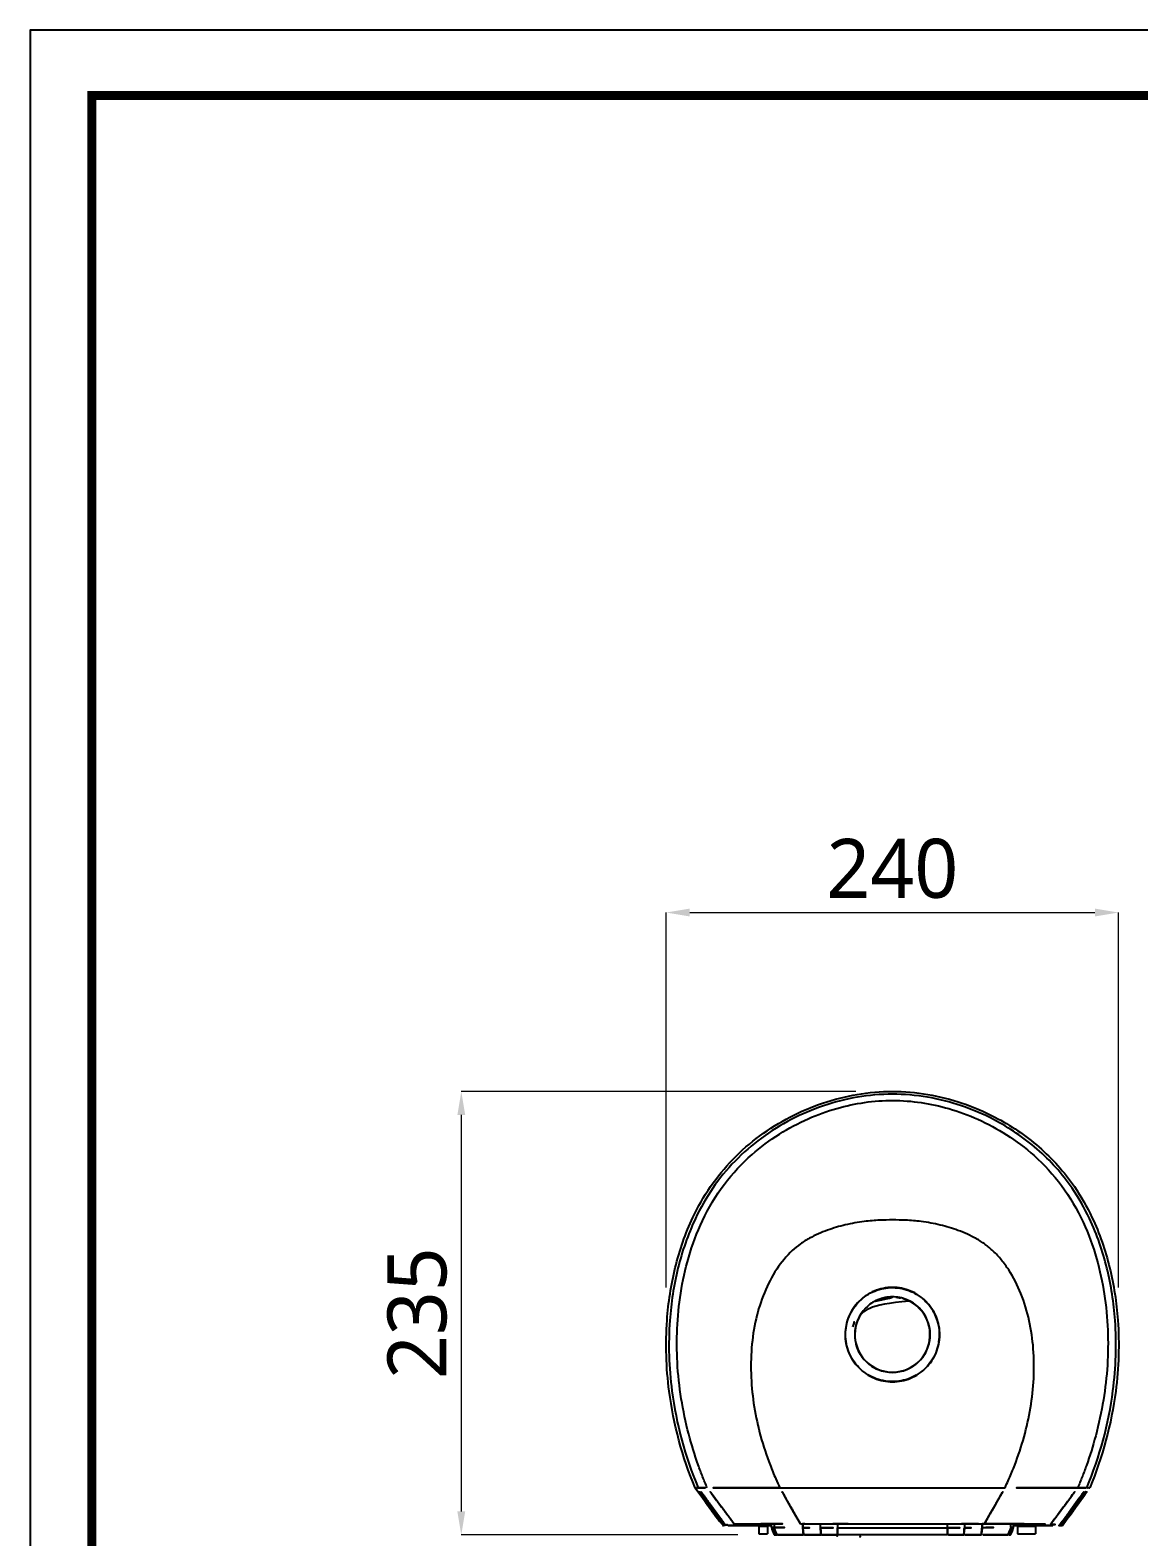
# Model space of a CAD drawing. Extents: x 16296660632 to 16296681399, y -37409619871 to -37409615168.
# Drawn here: x 16296680748 to 16296680935.9, y -37409615423.7 to -37409615168.3 of the extents above; entities that cross this region are included whole.
import ezdxf

# ---------------------------------------------------------------- set-up
doc = ezdxf.new("R2010")
doc.units = 0
doc.header["$LTSCALE"] = 10
doc.header["$MEASUREMENT"] = 0
doc.header["$PDMODE"] = 3
doc.header["$PDSIZE"] = -10
doc.layers.get('0').update_dxf_attribs({"linetype": 'CONTINUOUS'})
doc.layers.get('DEFPOINTS').update_dxf_attribs({"linetype": 'CONTINUOUS'})
doc.layers.add('1', color=7, linetype='CONTINUOUS')
doc.styles.add('Daelim Dimension', font='')
doc.styles.get('Daelim Dimension').set_extended_font_data('NanumGothic')
doc.dimstyles.new('DEFAULT', dxfattribs={"dimscale": 2, "dimtxt": 2, "dimasz": 2, "dimexe": 0, "dimexo": 2, "dimgap": 1, "dimtad": 1, "dimdec": 1, "dimzin": 9, "dimdsep": 46, "dimtxsty": 'Daelim Dimension', "dimcen": 0.5, "dimclrd": 252, "dimclre": 252, "dimclrt": 3, "dimadec": 1, "dimazin": 0, "dimtfac": 1, "dimtdec": 1, "dimtix": 1, "dimtmove": 0, "dimatfit": 3, "dimfxl": 1, "dimtolj": 1, "dimtzin": 1, "dimlwd": 9, "dimlwe": 9, "dimarcsym": 0})

# ---------------------------------------------------------------- blocks, each defined once
blk = doc.blocks.new('*D4')
at = {"color": 5, "lineweight": 9, "transparency": 16777216}
for p, q in [((16296680887.94805, -37409615348.208008), (16296680821.09045, -37409615348.208008)), ((16296680821.09045, -37409615352.208008), (16296680821.09045, -37409615419.407997)), ((16296680867.948, -37409615423.407997), (16296680821.09045, -37409615423.407997))]:
    blk.add_line(p, q, dxfattribs=at)
at = {"color": 5, "transparency": 16777216}
for points in [[(16296680820.42379, -37409615352.208008), (16296680821.75712, -37409615352.208008), (16296680821.09045, -37409615348.208008)], [(16296680820.42379, -37409615419.407997), (16296680821.75712, -37409615419.407997), (16296680821.09045, -37409615423.407997)]]:
    blk.add_solid(points, dxfattribs=at)
at = {"layer": 'DEFPOINTS', "color": 0, "transparency": 16777216}
for p in [(16296680891.94805, -37409615348.208008), (16296680821.09045, -37409615423.407997), (16296680871.948, -37409615423.407997)]:
    blk.add_point(p, dxfattribs=at)
at = {"color": 7, "transparency": 16777216, "insert": (16296680813.63982, -37409615385.808006), "char_height": 10, "attachment_point": 5, "rotation": 90, "style": 'Daelim Dimension'}
blk.add_mtext('\\A1;235', dxfattribs=at)
blk = doc.blocks.new('*D0')
at = {"color": 5, "lineweight": 9, "transparency": 16777216}
for p, q in [((16296680855.807119, -37409615381.441559), (16296680855.807119, -37409615317.887466)), ((16296680859.807119, -37409615317.887466), (16296680928.46911, -37409615317.887466)), ((16296680932.46911, -37409615381.441559), (16296680932.46911, -37409615317.887466))]:
    blk.add_line(p, q, dxfattribs=at)
at = {"color": 5, "transparency": 16777216}
for points in [[(16296680859.807119, -37409615317.22081), (16296680859.807119, -37409615318.554138), (16296680855.807119, -37409615317.887466)], [(16296680928.46911, -37409615317.22081), (16296680928.46911, -37409615318.554138), (16296680932.46911, -37409615317.887466)]]:
    blk.add_solid(points, dxfattribs=at)
at = {"layer": 'DEFPOINTS', "color": 0, "transparency": 16777216}
for p in [(16296680932.46911, -37409615317.887466), (16296680855.807119, -37409615385.441559), (16296680932.46911, -37409615385.441559)]:
    blk.add_point(p, dxfattribs=at)
at = {"color": 7, "transparency": 16777216, "insert": (16296680894.138121, -37409615310.465439), "char_height": 10, "attachment_point": 5, "style": 'Daelim Dimension'}
blk.add_mtext('\\A1;240', dxfattribs=at)

msp = doc.modelspace()

# ---------------------------------------------------------------- linework, layer by layer
at = {"ltscale": 0.5}
msp.add_lwpolyline([(16296680748.02704, -37409615645.297203), (16296681399.02704, -37409615645.297203), (16296681399.02704, -37409615168.297203), (16296680748.02704, -37409615168.297203)], close=True, dxfattribs=at)
at = {"color": 5, "linetype": 'ByBlock', "lineweight": 200, "const_width": 1.5}
msp.add_lwpolyline([(16296680758.49523, -37409615624.872482), (16296681388.49523, -37409615624.872482), (16296681388.49523, -37409615179.372482), (16296680758.49523, -37409615179.372482)], close=True, dxfattribs=at)
at = {"layer": '1', "color": 7, "linetype": 'Continuous'}
for p, q in [((16296680886.28475, -37409615388.176979), (16296680886.253071, -37409615388.176979)), ((16296680902.04948, -37409615388.176979), (16296680902.01763, -37409615388.176979)), ((16296680886.252081, -37409615390.704063), (16296680886.28392, -37409615390.704063)), ((16296680901.969561, -37409615390.433418), (16296680901.981979, -37409615390.433418)), ((16296680902.01552, -37409615390.72052), (16296680902.015551, -37409615390.72052)), ((16296680892.871, -37409615397.190468), (16296680892.871, -37409615397.337379)), ((16296680892.887461, -37409615397.307617), (16296680892.887461, -37409615397.339287)), ((16296680895.414539, -37409615397.338577), (16296680895.414539, -37409615397.306717)), ((16296680895.431, -37409615397.336487), (16296680895.431, -37409615397.191406)), ((16296680866.886999, -37409615421.808006), (16296680866.886999, -37409615421.778687)), ((16296680866.951, -37409615421.808006), (16296680866.951, -37409615421.743698)), ((16296680866.951, -37409615421.808006), (16296680866.951, -37409615421.743713)), ((16296680866.951, -37409615421.808006), (16296680871.526979, -37409615421.808006)), ((16296680871.52696, -37409615421.808006), (16296680866.951, -37409615421.808006)), ((16296680868.77529, -37409615421.589073), (16296680872.934999, -37409615421.589073)), ((16296680870.679001, -37409615421.673813), (16296680873.67098, -37409615421.673813)), ((16296680870.679001, -37409615421.715057), (16296680870.679001, -37409615421.673813)), ((16296680871.527031, -37409615421.715057), (16296680870.679001, -37409615421.715057)), ((16296680870.679001, -37409615421.721512), (16296680871.527031, -37409615421.721512)), ((16296680870.679001, -37409615421.762756), (16296680870.679001, -37409615421.721512)), ((16296680871.527031, -37409615421.762756), (16296680870.679001, -37409615421.762756)), ((16296680870.711, -37409615421.712013), (16296680870.711, -37409615421.673813)), ((16296680870.711, -37409615421.712013), (16296680873.670971, -37409615421.712013)), ((16296680871.527, -37409615421.712013), (16296680871.527, -37409615421.926987)), ((16296680871.527, -37409615421.926987), (16296680872.966999, -37409615421.926987)), ((16296680871.527, -37409615421.926987), (16296680871.527, -37409615423.195343)), ((16296680871.527, -37409615423.195343), (16296680872.966999, -37409615423.195343)), ((16296680872.966921, -37409615421.808006), (16296680873.670971, -37409615421.808006)), ((16296680873.670879, -37409615421.808006), (16296680872.966961, -37409615421.808006)), ((16296680873.67098, -37409615421.715057), (16296680872.96699, -37409615421.715057)), ((16296680872.96699, -37409615421.721512), (16296680873.67098, -37409615421.721512)), ((16296680873.67098, -37409615421.762756), (16296680872.96699, -37409615421.762756)), ((16296680872.966999, -37409615421.712013), (16296680872.966999, -37409615421.926987)), ((16296680872.966999, -37409615421.926987), (16296680872.966999, -37409615423.195343)), ((16296680873.575001, -37409615421.585159), (16296680873.575001, -37409615421.546227)), ((16296680873.671, -37409615422.128014), (16296680873.671, -37409615421.545807)), ((16296680873.672239, -37409615422.13131), (16296680873.671, -37409615422.128014)), ((16296680874.0898, -37409615421.544113), (16296680874.0898, -37409615422.162338)), ((16296680881.959721, -37409615422.169167), (16296680881.959721, -37409615421.527603)), ((16296680884.8298, -37409615421.525833), (16296680884.8298, -37409615422.169853)), ((16296680884.8298, -37409615422.169853), (16296680903.4722, -37409615422.169853)), ((16296680886.62068, -37409615421.525543), (16296680901.681431, -37409615421.525543)), ((16296680903.4722, -37409615422.169853), (16296680903.4722, -37409615421.525833)), ((16296680906.342279, -37409615421.527603), (16296680906.342279, -37409615422.169167)), ((16296680914.2122, -37409615422.162354), (16296680914.2122, -37409615421.544144)), ((16296680914.631001, -37409615422.128014), (16296680914.629869, -37409615422.131027)), ((16296680914.631001, -37409615421.545807), (16296680914.631001, -37409615422.128014)), ((16296680914.63102, -37409615421.712013), (16296680919.239, -37409615421.712013)), ((16296680914.63102, -37409615421.808006), (16296680915.367029, -37409615421.808006)), ((16296680914.631069, -37409615421.673813), (16296680919.287001, -37409615421.673813)), ((16296680915.367041, -37409615421.715057), (16296680914.631069, -37409615421.715057)), ((16296680915.367081, -37409615421.808006), (16296680914.631121, -37409615421.808006)), ((16296680914.726999, -37409615421.546227), (16296680914.726999, -37409615421.585159)), ((16296680915.367001, -37409615421.589073), (16296680919.526711, -37409615421.589073)), ((16296680915.367001, -37409615421.712013), (16296680915.367001, -37409615421.926987)), ((16296680915.367001, -37409615421.926987), (16296680915.367001, -37409615423.195343)), ((16296680915.367001, -37409615421.926987), (16296680918.375, -37409615421.926987)), ((16296680915.367001, -37409615423.195343), (16296680918.375, -37409615423.195343)), ((16296680921.351, -37409615421.808006), (16296680918.37488, -37409615421.808006)), ((16296680919.287001, -37409615421.715057), (16296680918.37496, -37409615421.715057)), ((16296680918.375, -37409615421.712013), (16296680918.375, -37409615421.926987)), ((16296680918.375, -37409615421.808006), (16296680921.351, -37409615421.808006)), ((16296680918.375, -37409615421.926987), (16296680918.375, -37409615423.195343)), ((16296680919.239, -37409615421.712013), (16296680919.239, -37409615421.673813)), ((16296680919.287001, -37409615421.673813), (16296680919.287001, -37409615421.715057)), ((16296680919.47938, -37409615421.589043), (16296680919.47938, -37409615421.619263)), ((16296680921.351, -37409615421.808006), (16296680921.351, -37409615421.743698)), ((16296680921.351, -37409615421.808006), (16296680921.351, -37409615421.743713)), ((16296680921.415001, -37409615421.778687), (16296680921.415001, -37409615421.808006)), ((16296680903.4722, -37409615423.407997), (16296680884.8298, -37409615423.407997))]:
    msp.add_line(p, q, dxfattribs=at)
at = {"layer": '1', "color": 7, "linetype": 'Continuous', "extrusion": (1.22461e-16, 0, -1)}
msp.add_arc((-16296680894.150999, -37409615389.440521, 0.000002), 6.816, 10.966287, 30.40214619, dxfattribs=at)
at = {"layer": '1', "color": 7, "linetype": 'Continuous'}
for centre, start, end in [((16296680885.031429, -37409615423.407997), 180, 270), ((16296680888.55057, -37409615423.407997), 270, 0)]:
    msp.add_arc(centre, 0.32, start, end, dxfattribs=at)
for centre, major_axis, start_param, end_param in [((16296681122.951, -37409615421.778687), (256.064, 0), 3.0200741069, 3.1415926536), ((16296680871.111, -37409615421.575394), (1.44, 0), 4.7123889804, 10.9955742876), ((16296680872.934999, -37409615421.585159), (0.64, 0), 4.7123889804, 6.2831853072), ((16296680886.62068, -37409615421.721024), (32, 0), 1.5707963268, 1.7822205752), ((16296680901.681431, -37409615421.721024), (32, 0), 1.3593079691, 1.5707963268), ((16296680915.367001, -37409615421.585159), (0.64, 0), 3.1415926536, 4.7123889804), ((16296680917.191, -37409615421.575394), (1.44, 0), 4.7123889804, 10.9955742876), ((16296680665.351, -37409615421.808006), (256, 0), 0, 0.1209954486), ((16296680665.351, -37409615421.778687), (256.064, 0), 0, 0.1215185468)]:
    msp.add_ellipse(centre, major_axis=major_axis, ratio=0.0061087284, start_param=start_param, end_param=end_param, dxfattribs=at)
for points, degree, knots in [([(16296680860.703489, -37409615415.407997), (16296680858.54117, -37409615410.167503), (16296680855.988291, -37409615400.739326), (16296680855.568939, -37409615387.98555), (16296680857.077511, -37409615378.024239), (16296680859.70266, -37409615370.389999), (16296680863.181339, -37409615364.253502), (16296680867.01495, -37409615359.579338), (16296680871.58935, -37409615355.625076), (16296680876.717991, -37409615352.433479), (16296680882.271919, -37409615350.056633), (16296680888.12994, -37409615348.560242), (16296680894.150869, -37409615348.031837), (16296680900.17351, -37409615348.560448), (16296680906.02985, -37409615350.056557), (16296680911.12093, -37409615352.23526), (16296680915.440571, -37409615354.810539), (16296680919.032209, -37409615357.564377), (16296680922.2651, -37409615360.73349), (16296680925.368839, -37409615364.692993), (16296680928.599859, -37409615370.389961), (16296680931.224279, -37409615378.024719), (16296680932.73313, -37409615387.985313), (16296680932.313669, -37409615400.739403), (16296680929.76083, -37409615410.167503), (16296680927.598511, -37409615415.407997)], 3, [0, 0, 0, 0, 0.0952137703, 0.1626781216, 0.213276385, 0.2638746485, 0.2976068242, 0.3313389998, 0.3650711755, 0.3988033511, 0.4325355268, 0.4662677024, 0.4999998781, 0.5337320537, 0.5674642293, 0.601196405, 0.6264955367, 0.6517946685, 0.6770938002, 0.7023929319, 0.7361251076, 0.7867233711, 0.8373216345, 0.9047859858, 1, 1, 1, 1]), ([(16296680927.09059, -37409615415.407997), (16296680929.277491, -37409615410.151428), (16296680931.843929, -37409615400.728981), (16296680932.26182, -37409615388.009933), (16296680930.76531, -37409615378.1343), (16296680928.16741, -37409615370.579201), (16296680924.975651, -37409615364.952599), (16296680921.91503, -37409615361.04808), (16296680918.724211, -37409615357.920036), (16296680915.176809, -37409615355.200027), (16296680910.90873, -37409615352.655457), (16296680905.87808, -37409615350.502602), (16296680900.09314, -37409615349.024986), (16296680894.150869, -37409615348.503571), (16296680888.210291, -37409615349.024803), (16296680882.4237, -37409615350.502663), (16296680876.93568, -37409615352.851341), (16296680871.86837, -37409615356.004791), (16296680867.35149, -37409615359.909843), (16296680863.571409, -37409615364.518707), (16296680860.135151, -37409615370.57917), (16296680857.536449, -37409615378.133881), (16296680856.040251, -37409615388.010139), (16296680856.458019, -37409615400.728928), (16296680859.024521, -37409615410.151443), (16296680861.211411, -37409615415.407997)], 3, [0, 0, 0, 0, 0.0960957542, 0.1634131477, 0.2139011928, 0.2643892379, 0.2980479347, 0.3232919573, 0.3485359798, 0.3737800024, 0.399024025, 0.4326827217, 0.4663414185, 0.5000001152, 0.533658812, 0.5673175087, 0.6009762055, 0.6346349022, 0.668293599, 0.7019522957, 0.7356109925, 0.7860990376, 0.8365870827, 0.9039044762, 1, 1, 1, 1]), ([(16296680862.759319, -37409615415.407997), (16296680862.4967, -37409615414.780067), (16296680861.9617, -37409615413.500847), (16296680860.843719, -37409615410.495689), (16296680859.48987, -37409615406.120247), (16296680858.26149, -37409615400.295799), (16296680857.61624, -37409615394.304733), (16296680857.57955, -37409615388.31031), (16296680858.162571, -37409615382.338531), (16296680859.5124, -37409615376.169418), (16296680861.852289, -37409615369.868698), (16296680865.40498, -37409615363.884392), (16296680869.96784, -37409615359.005539), (16296680874.84067, -37409615355.379112), (16296680879.710661, -37409615352.782654), (16296680886.07798, -37409615350.471428), (16296680894.230021, -37409615349.264763), (16296680902.3897, -37409615350.510437), (16296680908.75935, -37409615352.857758), (16296680913.65008, -37409615355.497589), (16296680918.525261, -37409615359.173714), (16296680923.067551, -37409615364.114128), (16296680926.55875, -37409615370.108917), (16296680929.54557, -37409615378.296883), (16296680930.765989, -37409615386.552872), (16296680930.666019, -37409615394.612358), (16296680929.985001, -37409615400.620422), (16296680928.76087, -37409615406.311684), (16296680927.40971, -37409615410.631447), (16296680926.32369, -37409615413.541206), (16296680925.7999, -37409615414.792908), (16296680925.5425, -37409615415.407997)], 3, [0, 0, 0, 0, 0.011771599, 0.0239807735, 0.0554524653, 0.0909122415, 0.1268183233, 0.1595491521, 0.1945046287, 0.2304867231, 0.2686390925, 0.3104668712, 0.3500825439, 0.3834444002, 0.4152758156, 0.4452973288, 0.5004660621, 0.5557733322, 0.5860278649, 0.6177327955, 0.651670962, 0.6913511829, 0.733078792, 0.7708803884, 0.8418306621, 0.8759671805, 0.910250102, 0.9462861935, 0.9765328613, 0.9884680353, 1, 1, 1, 1]), ([(16296680913.220579, -37409615415.407997), (16296680913.27055, -37409615415.302391), (16296680913.50316, -37409615414.810783), (16296680914.081169, -37409615413.542183), (16296680915.852449, -37409615409.254631), (16296680917.8971, -37409615401.930473), (16296680918.46242, -37409615391.966423), (16296680916.8158, -37409615383.956871), (16296680914.347651, -37409615379.103119), (16296680912.651711, -37409615376.768356), (16296680911.313, -37409615375.309341), (16296680909.869499, -37409615374.102417), (16296680908.3913, -37409615373.167), (16296680906.838409, -37409615372.3974), (16296680904.8319, -37409615371.580307), (16296680902.224791, -37409615370.795982), (16296680899.23782, -37409615370.25589), (16296680896.53091, -37409615370.028862), (16296680894.19314, -37409615369.999573), (16296680891.85471, -37409615370.024483), (16296680889.168289, -37409615370.245934), (16296680886.18589, -37409615370.776161), (16296680883.076679, -37409615371.703018), (16296680880.523729, -37409615372.796951), (16296680878.555519, -37409615374.023697), (16296680876.559759, -37409615375.654846), (16296680874.349899, -37409615378.37426), (16296680872.30887, -37409615382.331703), (16296680870.89119, -37409615386.848923), (16296680869.942619, -37409615393.33844), (16296680870.36754, -37409615401.80584), (16296680872.42573, -37409615409.17527), (16296680874.255619, -37409615413.62912), (16296680874.8491, -37409615414.906998), (16296680875.081791, -37409615415.407997)], 3, [0, 0, 0, 0, 0.0028837334, 0.0134220199, 0.0343910936, 0.1172921817, 0.1993548846, 0.2783073363, 0.3153721049, 0.3328713784, 0.349469964, 0.3641929853, 0.379306393, 0.392685858, 0.4070746617, 0.432882787, 0.4597950812, 0.4817850163, 0.4997105768, 0.5173326767, 0.5393361436, 0.5660257759, 0.591870317, 0.6193696254, 0.6344979666, 0.6491739377, 0.683000092, 0.7201558243, 0.7585018762, 0.7992135016, 0.8812674815, 0.9652341967, 0.9863696205, 1, 1, 1, 1]), ([(16296680886.228041, -37409615388.594513), (16296680886.11624, -37409615389.64151), (16296680886.212709, -37409615390.690979), (16296680886.80327, -37409615392.694908), (16296680887.298109, -37409615393.636627), (16296680888.60392, -37409615395.254242), (16296680889.42469, -37409615395.938828), (16296680891.24688, -37409615396.932663), (16296680892.267281, -37409615397.252113), (16296680894.334261, -37409615397.473938), (16296680895.39477, -37409615397.379791), (16296680897.39823, -37409615396.791344), (16296680898.33342, -37409615396.303673), (16296680899.971149, -37409615394.9832), (16296680900.645729, -37409615394.17334), (16296680901.646509, -37409615392.338516), (16296680901.96287, -37409615391.323433), (16296680902.18445, -37409615389.255249), (16296680902.08853, -37409615388.190681), (16296680901.503441, -37409615386.198898), (16296680901.008051, -37409615385.25132), (16296680899.704559, -37409615383.633072), (16296680898.88825, -37409615382.949287), (16296680897.05718, -37409615381.948402), (16296680896.05015, -37409615381.631081), (16296680893.95977, -37409615381.405746), (16296680892.90918, -37409615381.50071), (16296680890.90237, -37409615382.090073), (16296680889.961479, -37409615382.583504), (16296680887.53186, -37409615384.541229), (16296680886.451639, -37409615386.500511), (16296680886.228041, -37409615388.594513)], 3, [0, 0, 0, 0, 0.0625, 0.0625, 0.125, 0.125, 0.1875, 0.1875, 0.25, 0.25, 0.3125, 0.3125, 0.375, 0.375, 0.4375, 0.4375, 0.5, 0.5, 0.5625, 0.5625, 0.625, 0.625, 0.6875, 0.6875, 0.75, 0.75, 0.8125, 0.8125, 0.875, 0.875, 1, 1, 1, 1]), ([(16296680902.150999, -37409615389.440521), (16296680902.150999, -37409615390.497719), (16296680901.942829, -37409615391.535103), (16296680901.139681, -37409615393.472656), (16296680900.545349, -37409615394.360023), (16296680899.069321, -37409615395.83577), (16296680898.17692, -37409615396.431778), (16296680896.25173, -37409615397.22979), (16296680895.198891, -37409615397.439957), (16296680893.11166, -37409615397.441078), (16296680892.062969, -37409615397.234032), (16296680890.125681, -37409615396.433037), (16296680889.244061, -37409615395.84655), (16296680887.74983, -37409615394.353798), (16296680887.16264, -37409615393.473373), (16296680886.358999, -37409615391.534737), (16296680886.151369, -37409615390.487587), (16296680886.150631, -37409615388.399147), (16296680886.35988, -37409615387.346626), (16296680887.156269, -37409615385.420609), (16296680887.751789, -37409615384.527458), (16296680889.22554, -37409615383.05085), (16296680890.11342, -37409615382.455147), (16296680892.048189, -37409615381.651062), (16296680893.0875, -37409615381.441582), (16296680895.1984, -37409615381.439461), (16296680896.237129, -37409615381.646263), (16296680898.1777, -37409615382.448517), (16296680899.064369, -37409615383.041359), (16296680901.2813, -37409615385.254768), (16296680902.150999, -37409615387.326118), (16296680902.150999, -37409615389.440521)], 3, [0, 0, 0, 0, 0.0625, 0.0625, 0.125, 0.125, 0.1875, 0.1875, 0.25, 0.25, 0.3125, 0.3125, 0.375, 0.375, 0.4375, 0.4375, 0.5, 0.5, 0.5625, 0.5625, 0.625, 0.625, 0.6875, 0.6875, 0.75, 0.75, 0.8125, 0.8125, 0.875, 0.875, 1, 1, 1, 1]), ([(16296680896.998249, -37409615383.744499), (16296680898.26491, -37409615384.377663), (16296680899.317631, -37409615385.457581), (16296680900.51882, -37409615388.023247), (16296680900.67424, -37409615389.522949), (16296680900.023741, -37409615392.281357), (16296680899.21553, -37409615393.55278), (16296680896.99338, -37409615395.312576), (16296680895.57144, -37409615395.807991), (16296680892.73531, -37409615395.809036), (16296680891.31382, -37409615395.315353), (16296680889.08868, -37409615393.55587), (16296680888.282, -37409615392.293961), (16296680887.625549, -37409615389.516777), (16296680887.783689, -37409615388.022186), (16296680888.98381, -37409615385.458763), (16296680890.038111, -37409615384.377167), (16296680891.30372, -37409615383.744522)], 3, [0, 0, 0, 0, 0.125, 0.125, 0.25, 0.25, 0.375, 0.375, 0.5, 0.5, 0.625, 0.625, 0.75, 0.75, 0.875, 0.875, 1, 1, 1, 1]), ([(16296680900.551001, -37409615389.440521), (16296680900.551001, -37409615390.286232), (16296680900.384489, -37409615391.116089), (16296680899.74198, -37409615392.666161), (16296680899.26651, -37409615393.376083), (16296680897.49518, -37409615395.147087), (16296680895.8241, -37409615395.83963), (16296680893.319571, -37409615395.840973), (16296680892.48064, -37409615395.675339), (16296680890.930849, -37409615395.034599), (16296680890.22547, -37409615394.565353), (16296680889.0301, -37409615393.371193), (16296680888.560301, -37409615392.666786), (16296680887.91737, -37409615391.115799), (16296680887.751301, -37409615390.278152), (16296680887.75041, -37409615387.772072), (16296680888.44211, -37409615386.100731), (16296680890.21064, -37409615384.328773), (16296680890.921049, -37409615383.852173), (16296680892.468769, -37409615383.208946), (16296680893.300301, -37409615383.041367), (16296680894.98875, -37409615383.039673), (16296680895.819731, -37409615383.205063), (16296680897.372339, -37409615383.846901), (16296680898.081631, -37409615384.321121), (16296680899.85537, -37409615386.092041), (16296680900.551001, -37409615387.749092), (16296680900.551001, -37409615389.440521)], 3, [0, 0, 0, 0, 0.0625, 0.0625, 0.125, 0.125, 0.25, 0.25, 0.3125, 0.3125, 0.375, 0.375, 0.4375, 0.4375, 0.5, 0.5, 0.625, 0.625, 0.6875, 0.6875, 0.75, 0.75, 0.8125, 0.8125, 0.875, 0.875, 1, 1, 1, 1]), ([(16296680891.303921, -37409615383.744522), (16296680891.530161, -37409615383.641144), (16296680891.976749, -37409615383.43708), (16296680892.67532, -37409615383.233597), (16296680893.36974, -37409615383.108292), (16296680894.05459, -37409615383.058487), (16296680894.504061, -37409615383.085281), (16296680894.725571, -37409615383.098503)], 3, [0, 0, 0, 0, 0.2114796574, 0.4174343116, 0.6171307051, 0.8113109025, 1, 1, 1, 1]), ([(16296680894.725571, -37409615383.098503), (16296680894.932911, -37409615383.117279), (16296680895.13843, -37409615383.146133), (16296680895.545891, -37409615383.223709), (16296680895.747829, -37409615383.272453), (16296680895.947941, -37409615383.331306)], 3, [0, 0, 0, 0, 0.5, 0.5, 1, 1, 1, 1]), ([(16296680895.947941, -37409615383.331306), (16296680896.12146, -37409615383.386497), (16296680896.480761, -37409615383.500763), (16296680896.821871, -37409615383.661438), (16296680896.99824, -37409615383.744522)], 3, [0, 0, 0, 0, 0.4829461237, 1, 1, 1, 1]), ([(16296680902.015551, -37409615390.72052), (16296680902.031919, -37409615390.619621), (16296680902.04649, -37409615390.51841), (16296680902.09903, -37409615390.09333), (16296680902.118999, -37409615389.766617), (16296680902.118999, -37409615389.440521)], 3, [0, 0, 0, 0, 0.2383854757, 0.2383854757, 1, 1, 1, 1]), ([(16296680861.211411, -37409615415.407997), (16296680861.27142, -37409615415.40799), (16296680861.390909, -37409615415.407951), (16296680861.647039, -37409615415.407829), (16296680861.958151, -37409615415.407837), (16296680862.32287, -37409615415.407951), (16296680862.614269, -37409615415.40799), (16296680862.759319, -37409615415.407997)], 3, [0, 0, 0, 0, 0.2035463575, 0.4053183208, 0.6053170521, 0.8035438321, 1, 1, 1, 1]), ([(16296680875.081791, -37409615415.407997), (16296680873.475321, -37409615415.407997), (16296680871.96583, -37409615415.407997), (16296680869.85004, -37409615415.407997), (16296680869.16898, -37409615415.407997), (16296680867.90344, -37409615415.407997), (16296680867.31287, -37409615415.407997), (16296680866.217409, -37409615415.407997), (16296680865.70887, -37409615415.407997), (16296680864.803169, -37409615415.407997), (16296680864.407949, -37409615415.407997), (16296680863.39307, -37409615415.407997), (16296680862.941601, -37409615415.407997), (16296680862.75927, -37409615415.407997)], 3, [0, 0, 0, 0, 0.25, 0.25, 0.375, 0.375, 0.5, 0.5, 0.625, 0.625, 0.75, 0.75, 1, 1, 1, 1]), ([(16296680875.081791, -37409615415.407997), (16296680875.851259, -37409615415.407997), (16296680877.39501, -37409615415.40799), (16296680879.741529, -37409615415.407944), (16296680882.11421, -37409615415.40789), (16296680884.50915, -37409615415.407883), (16296680886.91983, -37409615415.407898), (16296680889.340349, -37409615415.407944), (16296680891.764669, -37409615415.40799), (16296680894.99209, -37409615415.408028), (16296680899.024191, -37409615415.407944), (16296680903.830839, -37409615415.40786), (16296680908.58053, -37409615415.407944), (16296680911.67878, -37409615415.407982), (16296680913.220579, -37409615415.407997)], 3, [0, 0, 0, 0, 0.0618923791, 0.1241696099, 0.1867433686, 0.2495257846, 0.3124298967, 0.3753700982, 0.4382625658, 0.5010260447, 0.6261703188, 0.7514965996, 0.8763363725, 1, 1, 1, 1]), ([(16296680925.5425, -37409615415.407997), (16296680925.451559, -37409615415.407997), (16296680925.29319, -37409615415.407997), (16296680924.855551, -37409615415.407997), (16296680924.57625, -37409615415.407997), (16296680923.899059, -37409615415.407997), (16296680923.49691, -37409615415.407997), (16296680922.591749, -37409615415.407997), (16296680922.0907, -37409615415.407997), (16296680920.44795, -37409615415.407997), (16296680919.148911, -37409615415.407997), (16296680917.051821, -37409615415.407997), (16296680916.324039, -37409615415.407997), (16296680914.811291, -37409615415.407997), (16296680914.0222, -37409615415.407997), (16296680913.220579, -37409615415.407997)], 3, [0, 0, 0, 0, 0.125, 0.125, 0.25, 0.25, 0.375, 0.375, 0.5, 0.5, 0.75, 0.75, 0.875, 0.875, 1, 1, 1, 1]), ([(16296680925.5425, -37409615415.407997), (16296680925.687559, -37409615415.40799), (16296680925.97901, -37409615415.407951), (16296680926.343769, -37409615415.407837), (16296680926.654921, -37409615415.407829), (16296680926.91107, -37409615415.407951), (16296680927.030581, -37409615415.40799), (16296680927.09059, -37409615415.407997)], 3, [0, 0, 0, 0, 0.1964558598, 0.3946824858, 0.5946812172, 0.7964533346, 1, 1, 1, 1]), ([(16296680865.352261, -37409615421.808006), (16296680865.36219, -37409615421.80629), (16296680865.37212, -37409615421.804573), (16296680865.391979, -37409615421.801132), (16296680865.401911, -37409615421.799423), (16296680865.42177, -37409615421.795967), (16296680865.4317, -37409615421.794258), (16296680865.45137, -37409615421.790863), (16296680865.461109, -37409615421.789169), (16296680865.47085, -37409615421.787483)], 3, [0, 0, 0, 0, 0.2512017426, 0.2512017426, 0.5024034852, 0.5024034852, 0.7536052278, 0.7536052278, 1, 1, 1, 1]), ([(16296680865.47085, -37409615421.787483), (16296680865.48077, -37409615421.785767), (16296680865.4907, -37409615421.784042), (16296680865.510559, -37409615421.780609), (16296680865.520479, -37409615421.778893), (16296680865.540331, -37409615421.775452), (16296680865.550261, -37409615421.773743), (16296680865.56992, -37409615421.770332), (16296680865.57966, -37409615421.768646), (16296680865.58939, -37409615421.76696)], 3, [0, 0, 0, 0, 0.2511942017, 0.2511942017, 0.5023884034, 0.5023884034, 0.7535826051, 0.7535826051, 1, 1, 1, 1]), ([(16296680865.592331, -37409615421.766449), (16296680865.61174, -37409615421.763077), (16296680865.631161, -37409615421.759727), (16296680865.669979, -37409615421.752998), (16296680865.68939, -37409615421.749634), (16296680865.72821, -37409615421.742912), (16296680865.74762, -37409615421.739548), (16296680865.78606, -37409615421.732887), (16296680865.805099, -37409615421.729591), (16296680865.824141, -37409615421.726288)], 3, [0, 0, 0, 0, 0.2511828685, 0.2511828685, 0.5023657371, 0.5023657371, 0.7535486056, 0.7535486056, 1, 1, 1, 1]), ([(16296680867.348579, -37409615421.598373), (16296680867.672449, -37409615421.58046), (16296680869.00773, -37409615421.563766), (16296680872.05072, -37409615421.544312), (16296680873.20628, -37409615421.538887), (16296680875.773239, -37409615421.530098), (16296680877.130871, -37409615421.526917), (16296680878.55847, -37409615421.524887)], 3, [0, 0, 0, 0, 0.5, 0.5, 0.75, 0.75, 1, 1, 1, 1]), ([(16296680874.073, -37409615422.166039), (16296680873.98691, -37409615422.172417), (16296680873.90983, -37409615422.174957), (16296680873.78673, -37409615422.171753), (16296680873.739019, -37409615422.165977), (16296680873.688511, -37409615422.149857), (16296680873.676001, -37409615422.14135), (16296680873.672239, -37409615422.13131)], 3, [0, 0, 0, 0, 0.3713434989, 0.3713434989, 0.7428856764, 0.7428856764, 1, 1, 1, 1]), ([(16296680874.150999, -37409615423.407997), (16296680874.144939, -37409615423.391838), (16296680874.13887, -37409615423.375664), (16296680874.09186, -37409615423.250298), (16296680874.050911, -37409615423.14109), (16296680873.96899, -37409615422.922653), (16296680873.92803, -37409615422.813423), (16296680873.84164, -37409615422.583054), (16296680873.796221, -37409615422.461922), (16296680873.7246, -37409615422.270958), (16296680873.69842, -37409615422.201134), (16296680873.672239, -37409615422.13131)], 3, [0, 0, 0, 0, 0.0380167046, 0.0380167046, 0.294707948, 0.294707948, 0.5513991909, 0.5513991909, 0.835995628, 0.835995628, 1, 1, 1, 1]), ([(16296680874.071659, -37409615422.162567), (16296680874.095619, -37409615422.224533), (16296680874.119591, -37409615422.286484), (16296680874.190411, -37409615422.469597), (16296680874.23727, -37409615422.590736), (16296680874.32641, -37409615422.821129), (16296680874.368679, -37409615422.930367), (16296680874.45322, -37409615423.148827), (16296680874.495489, -37409615423.258041), (16296680874.54303, -37409615423.380829), (16296680874.54829, -37409615423.394417), (16296680874.553551, -37409615423.407997)], 3, [0, 0, 0, 0, 0.1491756805, 0.1491756805, 0.4409337413, 0.4409337413, 0.704089086, 0.704089086, 0.967249739, 0.967249739, 1, 1, 1, 1]), ([(16296680878.55847, -37409615421.524887), (16296680883.68055, -37409615421.517593), (16296680888.87487, -37409615421.513931), (16296680899.39183, -37409615421.513908), (16296680904.62825, -37409615421.517601), (16296680909.743891, -37409615421.524887)], 3, [0, 0, 0, 0, 0.5, 0.5, 1, 1, 1, 1]), ([(16296680881.959721, -37409615422.169167), (16296680882.276739, -37409615422.169296), (16296680882.910179, -37409615422.169571), (16296680883.869209, -37409615422.1698), (16296680884.509809, -37409615422.16983), (16296680884.8298, -37409615422.169853)], 3, [0, 0, 0, 0, 0.3339746267, 0.6673050962, 1, 1, 1, 1]), ([(16296680903.4722, -37409615422.169853), (16296680903.792191, -37409615422.16983), (16296680904.432791, -37409615422.1698), (16296680905.391821, -37409615422.169571), (16296680906.025261, -37409615422.169296), (16296680906.342279, -37409615422.169167)], 3, [0, 0, 0, 0, 0.3326949038, 0.6660253733, 1, 1, 1, 1]), ([(16296680909.743891, -37409615421.524887), (16296680911.17922, -37409615421.526932), (16296680912.535879, -37409615421.530128), (16296680915.087799, -37409615421.538857), (16296680916.25934, -37409615421.544357), (16296680918.26816, -37409615421.557198), (16296680919.12318, -37409615421.564682), (16296680920.374969, -37409615421.580688), (16296680920.79228, -37409615421.589447), (16296680920.953291, -37409615421.598358)], 3, [0, 0, 0, 0, 0.25, 0.25, 0.5, 0.5, 0.75, 0.75, 1, 1, 1, 1]), ([(16296680913.75021, -37409615423.407997), (16296680913.806999, -37409615423.261452), (16296680913.863729, -37409615423.114861), (16296680913.95352, -37409615422.882507), (16296680913.98662, -37409615422.796791), (16296680914.06629, -37409615422.590347), (16296680914.112829, -37409615422.469627), (16296680914.18326, -37409615422.286743), (16296680914.20718, -37409615422.224586), (16296680914.231091, -37409615422.162453)], 3, [0, 0, 0, 0, 0.353240426, 0.353240426, 0.5597183301, 0.5597183301, 0.850403074, 0.850403074, 1, 1, 1, 1]), ([(16296680914.629869, -37409615422.131027), (16296680914.60355, -37409615422.20121), (16296680914.57723, -37409615422.271393), (16296680914.50564, -37409615422.462303), (16296680914.460369, -37409615422.583008), (16296680914.37401, -37409615422.813316), (16296680914.332899, -37409615422.922928), (16296680914.25071, -37409615423.142113), (16296680914.20962, -37409615423.251694), (16296680914.162689, -37409615423.376846), (16296680914.156839, -37409615423.392433), (16296680914.150999, -37409615423.407997)], 3, [0, 0, 0, 0, 0.1648171975, 0.1648171975, 0.4483635689, 0.4483635689, 0.7058717335, 0.7058717335, 0.9633799069, 0.9633799069, 1, 1, 1, 1]), ([(16296680914.629869, -37409615422.131027), (16296680914.624741, -37409615422.144707), (16296680914.601601, -37409615422.155327), (16296680914.523081, -37409615422.168518), (16296680914.466619, -37409615422.171257), (16296680914.348669, -37409615422.168831), (16296680914.292561, -37409615422.165733), (16296680914.231819, -37409615422.160606)], 3, [0, 0, 0, 0, 0.3693324252, 0.3693324252, 0.7386411115, 0.7386411115, 1, 1, 1, 1]), ([(16296680922.477859, -37409615421.726288), (16296680922.497259, -37409615421.729652), (16296680922.51667, -37409615421.733017), (16296680922.555479, -37409615421.739738), (16296680922.57489, -37409615421.743103), (16296680922.613701, -37409615421.749817), (16296680922.63312, -37409615421.753189), (16296680922.67157, -37409615421.75985), (16296680922.69062, -37409615421.763153), (16296680922.709669, -37409615421.766449)], 3, [0, 0, 0, 0, 0.251182323, 0.251182323, 0.5023646461, 0.5023646461, 0.7535469691, 0.7535469691, 1, 1, 1, 1]), ([(16296680922.714849, -37409615421.767342), (16296680922.72477, -37409615421.769073), (16296680922.734699, -37409615421.770782), (16296680922.754551, -37409615421.774223), (16296680922.764469, -37409615421.77594), (16296680922.784321, -37409615421.779373), (16296680922.79425, -37409615421.781097), (16296680922.813919, -37409615421.7845), (16296680922.82366, -37409615421.786186), (16296680922.833401, -37409615421.787872)], 3, [0, 0, 0, 0, 0.2511943435, 0.2511943435, 0.5023886871, 0.5023886871, 0.7535830306, 0.7535830306, 1, 1, 1, 1]), ([(16296680922.833401, -37409615421.787872), (16296680922.84314, -37409615421.789558), (16296680922.852871, -37409615421.791237), (16296680922.87236, -37409615421.794617), (16296680922.882099, -37409615421.796303), (16296680922.901581, -37409615421.799667), (16296680922.91132, -37409615421.801361), (16296680922.93062, -37409615421.804703), (16296680922.94018, -37409615421.806358), (16296680922.949739, -37409615421.808006)], 3, [0, 0, 0, 0, 0.2512018131, 0.2512018131, 0.5024036262, 0.5024036262, 0.7536054392, 0.7536054392, 1, 1, 1, 1]), ([(16296680874.553551, -37409615423.407997), (16296680874.46987, -37409615423.407997), (16296680874.39426, -37409615423.407997), (16296680874.27247, -37409615423.407997), (16296680874.224701, -37409615423.407997), (16296680874.16547, -37409615423.407997), (16296680874.149521, -37409615423.407997), (16296680874.151739, -37409615423.407997)], 3, [0, 0, 0, 0, 0.3408264544, 0.3408264544, 0.6820947215, 0.6820947215, 1, 1, 1, 1]), ([(16296680879.07723, -37409615423.407997), (16296680877.74295, -37409615423.407997), (16296680876.50532, -37409615423.407997), (16296680875.47578, -37409615423.407997), (16296680874.55352, -37409615423.407997)], 2, [0, 0, 0, 0.549790171, 0.549790171, 1, 1, 1]), ([(16296680914.151739, -37409615423.407997), (16296680914.150261, -37409615423.407997), (16296680914.134171, -37409615423.407997), (16296680914.067949, -37409615423.407997), (16296680914.01755, -37409615423.407997), (16296680913.896509, -37409615423.407997), (16296680913.82678, -37409615423.407997), (16296680913.75021, -37409615423.407997)], 3, [0, 0, 0, 0, 0.3435047426, 0.3435047426, 0.6875741251, 0.6875741251, 1, 1, 1, 1])]:
    msp.add_open_spline(points, degree=degree, knots=knots, dxfattribs=at)
for points, degree in [([(16296680902.04018, -37409615390.768517), (16296680902.04277, -37409615390.752571), (16296680902.045321, -37409615390.736618), (16296680902.04784, -37409615390.720657)], 3), ([(16296680860.703489, -37409615415.407997), (16296680860.745991, -37409615415.407997), (16296680860.7885, -37409615415.407997), (16296680860.83102, -37409615415.407997)], 3), ([(16296680860.703489, -37409615415.407997), (16296680865.352261, -37409615421.808006)], 1), ([(16296680860.95858, -37409615415.407997), (16296680860.91605, -37409615415.407997), (16296680860.873529, -37409615415.407997), (16296680860.83102, -37409615415.407997)], 3), ([(16296680860.96174, -37409615415.407997), (16296680860.95858, -37409615415.407997)], 1), ([(16296680861.211411, -37409615415.407997), (16296680861.12816, -37409615415.407997), (16296680861.044941, -37409615415.407997), (16296680860.96174, -37409615415.407997)], 3), ([(16296680927.09059, -37409615415.407997), (16296680927.17384, -37409615415.407997), (16296680927.257059, -37409615415.407997), (16296680927.34026, -37409615415.407997)], 3), ([(16296680927.345831, -37409615415.407997), (16296680927.343981, -37409615415.407997), (16296680927.342119, -37409615415.407997), (16296680927.34026, -37409615415.407997)], 3), ([(16296680927.473391, -37409615415.407997), (16296680927.43088, -37409615415.407997), (16296680927.388359, -37409615415.407997), (16296680927.345831, -37409615415.407997)], 3), ([(16296680927.598511, -37409615415.407997), (16296680927.55681, -37409615415.407997), (16296680927.5151, -37409615415.407997), (16296680927.473391, -37409615415.407997)], 3), ([(16296680865.47085, -37409615421.787483), (16296680860.83102, -37409615415.407997)], 1), ([(16296680865.58939, -37409615421.76696), (16296680860.95858, -37409615415.407997)], 1), ([(16296680865.592331, -37409615421.766449), (16296680860.96174, -37409615415.407997)], 1), ([(16296680865.824141, -37409615421.726288), (16296680861.211411, -37409615415.407997)], 1), ([(16296680867.348579, -37409615421.598373), (16296680862.759279, -37409615415.40802)], 1), ([(16296680878.55847, -37409615421.524887), (16296680875.081791, -37409615415.407997)], 1), ([(16296680909.743891, -37409615421.524887), (16296680913.220579, -37409615415.407997)], 1), ([(16296680920.953291, -37409615421.598358), (16296680925.5425, -37409615415.407997)], 1), ([(16296680922.477859, -37409615421.726288), (16296680927.09059, -37409615415.407997)], 1), ([(16296680922.709669, -37409615421.766449), (16296680927.34026, -37409615415.407997)], 1), ([(16296680922.714849, -37409615421.767342), (16296680927.345831, -37409615415.407997)], 1), ([(16296680922.833401, -37409615421.787872), (16296680927.473391, -37409615415.407997)], 1), ([(16296680922.949739, -37409615421.808006), (16296680927.598511, -37409615415.407997)], 1), ([(16296680865.58939, -37409615421.76696), (16296680865.592331, -37409615421.766449)], 1), ([(16296680865.824141, -37409615421.726288), (16296680866.07078, -37409615421.683548), (16296680866.579821, -37409615421.640869), (16296680867.348579, -37409615421.598373)], 3), ([(16296680866.886999, -37409615421.808006), (16296680866.37542, -37409615421.808006), (16296680865.86384, -37409615421.808006), (16296680865.352261, -37409615421.808006)], 3), ([(16296680873.575001, -37409615421.546227), (16296680875.165779, -37409615421.539017), (16296680877.00391, -37409615421.533928), (16296680878.93466, -37409615421.531212)], 3), ([(16296680874.08992, -37409615422.165451), (16296680874.08428, -37409615422.165642), (16296680874.07864, -37409615422.16584), (16296680874.073, -37409615422.166039)], 3), ([(16296680874.0898, -37409615422.162338), (16296680875.562481, -37409615422.164383), (16296680877.22764, -37409615422.166428), (16296680878.97051, -37409615422.168472)], 3), ([(16296680878.93466, -37409615421.531212), (16296680879.2577, -37409615421.530762), (16296680879.581301, -37409615421.530319), (16296680879.905399, -37409615421.529892)], 3), ([(16296680878.97052, -37409615422.169403), (16296680878.97052, -37409615421.531151)], 1), ([(16296680878.97052, -37409615422.168793), (16296680879.962179, -37409615422.168907), (16296680880.958879, -37409615422.169037), (16296680881.959721, -37409615422.169167)], 3), ([(16296680878.97052, -37409615422.168793), (16296680879.077721, -37409615423.407997)], 1), ([(16296680881.959721, -37409615422.169167), (16296680882.04582, -37409615423.407997)], 1), ([(16296680884.8298, -37409615422.169853), (16296680884.8298, -37409615423.407997)], 1), ([(16296680903.4722, -37409615422.169853), (16296680903.4722, -37409615423.407997)], 1), ([(16296680906.342279, -37409615422.169167), (16296680906.25618, -37409615423.407997)], 1), ([(16296680906.342279, -37409615422.169167), (16296680907.343121, -37409615422.169037), (16296680908.339809, -37409615422.168907), (16296680909.33148, -37409615422.168793)], 3), ([(16296680908.398729, -37409615421.5299), (16296680908.722231, -37409615421.530319), (16296680909.04524, -37409615421.530762), (16296680909.367701, -37409615421.531212)], 3), ([(16296680909.33148, -37409615422.168793), (16296680909.22419, -37409615423.407997)], 1), ([(16296680909.33148, -37409615422.168793), (16296680909.33148, -37409615421.54924)], 1), ([(16296680909.33148, -37409615422.168793), (16296680911.07435, -37409615422.166641), (16296680912.73951, -37409615422.16449), (16296680914.212191, -37409615422.162354)], 3), ([(16296680909.367701, -37409615421.531212), (16296680911.297331, -37409615421.533928), (16296680913.136841, -37409615421.539009), (16296680914.726999, -37409615421.546227)], 3), ([(16296680914.231819, -37409615422.160606), (16296680914.225321, -37409615422.160362), (16296680914.218809, -37409615422.160118), (16296680914.21229, -37409615422.159866)], 3), ([(16296680920.953291, -37409615421.598358), (16296680921.72217, -37409615421.640869), (16296680922.23122, -37409615421.683548), (16296680922.477859, -37409615421.726288)], 3), ([(16296680922.949739, -37409615421.808006), (16296680922.43816, -37409615421.808006), (16296680921.92658, -37409615421.808006), (16296680921.415001, -37409615421.808006)], 3), ([(16296680922.709669, -37409615421.766449), (16296680922.711399, -37409615421.766747), (16296680922.714849, -37409615421.767342)], 2), ([(16296680882.04582, -37409615423.407997), (16296680880.55472, -37409615423.407997), (16296680879.077721, -37409615423.407997)], 2), ([(16296680884.8298, -37409615423.407997), (16296680883.42643, -37409615423.407997), (16296680882.04582, -37409615423.407997)], 2), ([(16296680906.25618, -37409615423.407997), (16296680904.87557, -37409615423.407997), (16296680903.4722, -37409615423.407997)], 2), ([(16296680909.22419, -37409615423.407997), (16296680907.74721, -37409615423.407997), (16296680906.25618, -37409615423.407997)], 2), ([(16296680913.749729, -37409615423.407997), (16296680911.68034, -37409615423.407997), (16296680909.22419, -37409615423.407997)], 2)]:
    msp.add_open_spline(points, degree=degree, dxfattribs=at)

# ---------------------------------------------------------------- dimensions: what is measured, and where the dimension line sits
at = {"color": 5}
dim = msp.add_linear_dim(base=(16296680932.46911, -37409615317.887466), p1=(16296680855.807119, -37409615385.441559), p2=(16296680932.46911, -37409615385.441559), text='240', dimstyle='DEFAULT', override={"dimtxt": 5, "dimclrd": 5, "dimclre": 5, "dimclrt": 7}, dxfattribs=at)
dim.commit()
dim.dimension.update_dxf_attribs({"geometry": '*D0', "text_midpoint": (16296680894.138121, -37409615310.465439)})
dim = msp.add_linear_dim(base=(16296680821.09045, -37409615423.407997), p1=(16296680891.94805, -37409615348.208008), p2=(16296680871.948, -37409615423.407997), angle=90, text='235', dimstyle='DEFAULT', override={"dimtxt": 5, "dimclrd": 5, "dimclre": 5, "dimclrt": 7}, dxfattribs=at)
dim.commit()
dim.dimension.update_dxf_attribs({"geometry": '*D4', "text_midpoint": (16296680813.63982, -37409615385.808006)})

doc.saveas('drawing.dxf')
